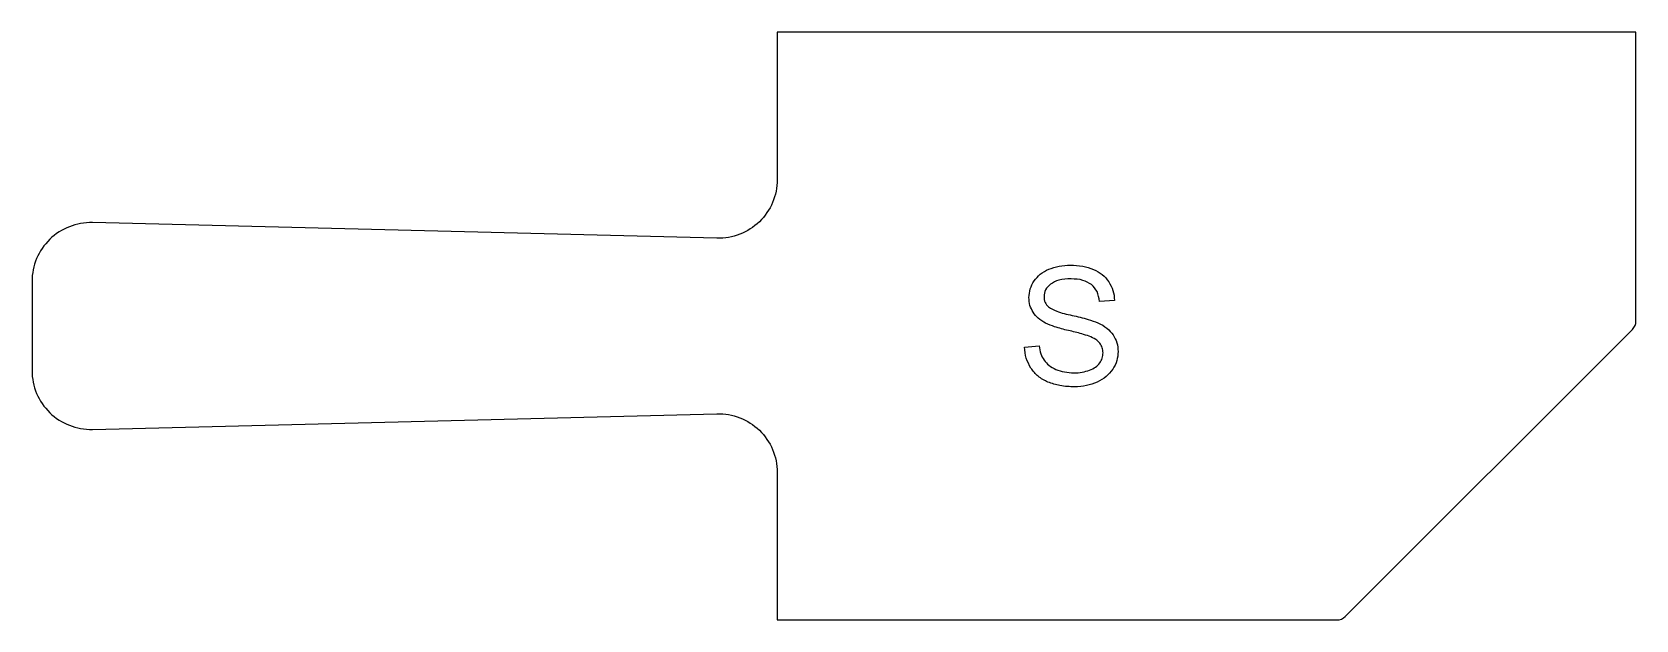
# Model space of a CAD drawing. Header units: millimetres. Extents: x 1762 to 1898, y -450 to -400.
import ezdxf

# ---------------------------------------------------------------- set-up
doc = ezdxf.new("R2010")
doc.units = ezdxf.units.MM
doc.layers.get('0').update_dxf_attribs({"linetype": 'CONTINUOUS'})

msp = doc.modelspace()

# ---------------------------------------------------------------- linework, layer by layer
for p, q in [((1853.68, -422.82), (1852.41, -422.91)), ((1853.68, -422.82), (1852.41, -422.91)), ((1846.02, -426.79), (1847.27, -426.68)), ((1846.02, -426.79), (1847.27, -426.68))]:
    msp.add_line(p, q)
for points in [[(1766.78, -416.21, 0.421599), (1761.65, -421.21), (1761.65, -428.79, 0.421599), (1766.78, -433.79), (1819.87, -432.46, -0.421599), (1825, -437.45), (1825, -450), (1872.59, -450, 0.198912), (1873.29, -449.71), (1897.71, -425.29, 0.198912), (1898, -424.59), (1898, -400), (1825, -400), (1825, -412.55, -0.421599), (1819.87, -417.54)], [(1898, -424.59), (1898, -400), (1825, -400), (1825, -412.55, -0.421599), (1819.87, -417.54), (1766.78, -416.21, 0.421599), (1761.65, -421.21), (1761.65, -428.79, 0.421599), (1766.78, -433.79), (1819.87, -432.46, -0.421599), (1825, -437.45), (1825, -450), (1872.59, -450, 0.198912), (1873.29, -449.71), (1897.71, -425.29, 0.198912)]]:
    msp.add_lwpolyline(points, format="xyb", close=True)
for points, knots in [([(1848.09, -420.17), (1848.37, -420.07), (1848.97, -419.87), (1849.6, -419.84), (1849.92, -419.83)], [0, 0, 0, 0, 0.0908188, 0.1875458, 0.1875458, 0.1875458, 0.1875458]), ([(1848.09, -420.17), (1848.37, -420.07), (1848.97, -419.87), (1849.6, -419.84), (1849.92, -419.83)], [0, 0, 0, 0, 0.0908188, 0.1875458, 0.1875458, 0.1875458, 0.1875458]), ([(1849.92, -419.83), (1850.27, -419.84), (1850.95, -419.86), (1851.58, -420.08), (1851.88, -420.19)], [0, 0, 0, 0, 0.1050038, 0.2003553, 0.2003553, 0.2003553, 0.2003553]), ([(1849.92, -419.83), (1850.27, -419.84), (1850.95, -419.86), (1851.58, -420.08), (1851.88, -420.19)], [0, 0, 0, 0, 0.1050038, 0.2003553, 0.2003553, 0.2003553, 0.2003553]), ([(1846.4, -422.59), (1846.42, -422.34), (1846.46, -421.83), (1846.71, -421.39), (1846.83, -421.17)], [0, 0, 0, 0, 0.0740273, 0.1495483, 0.1495483, 0.1495483, 0.1495483]), ([(1846.4, -422.59), (1846.42, -422.34), (1846.46, -421.83), (1846.71, -421.39), (1846.83, -421.17)], [0, 0, 0, 0, 0.0740273, 0.1495483, 0.1495483, 0.1495483, 0.1495483]), ([(1846.83, -421.17), (1847, -420.96), (1847.34, -420.53), (1847.83, -420.29), (1848.09, -420.17)], [0, 0, 0, 0, 0.0784003, 0.1623323, 0.1623323, 0.1623323, 0.1623323]), ([(1846.83, -421.17), (1847, -420.96), (1847.34, -420.53), (1847.83, -420.29), (1848.09, -420.17)], [0, 0, 0, 0, 0.0784003, 0.1623323, 0.1623323, 0.1623323, 0.1623323]), ([(1849.98, -421), (1849.62, -421), (1849, -421.01), (1848.46, -421.31), (1848.23, -421.44)], [0, 0, 0, 0, 0.1043502, 0.1828223, 0.1828223, 0.1828223, 0.1828223]), ([(1849.98, -421), (1849.62, -421), (1849, -421.01), (1848.46, -421.31), (1848.23, -421.44)], [0, 0, 0, 0, 0.1043502, 0.1828223, 0.1828223, 0.1828223, 0.1828223]), ([(1851.72, -421.48), (1851.48, -421.34), (1850.95, -421.02), (1850.32, -421.01), (1849.98, -421)], [0, 0, 0, 0, 0.0816029, 0.1835354, 0.1835354, 0.1835354, 0.1835354]), ([(1851.72, -421.48), (1851.48, -421.34), (1850.95, -421.02), (1850.32, -421.01), (1849.98, -421)], [0, 0, 0, 0, 0.0816029, 0.1835354, 0.1835354, 0.1835354, 0.1835354]), ([(1851.88, -420.19), (1852.15, -420.32), (1852.66, -420.57), (1853.02, -421.02), (1853.19, -421.24)], [0, 0, 0, 0, 0.0871853, 0.1697609, 0.1697609, 0.1697609, 0.1697609]), ([(1851.88, -420.19), (1852.15, -420.32), (1852.66, -420.57), (1853.02, -421.02), (1853.19, -421.24)], [0, 0, 0, 0, 0.0871853, 0.1697609, 0.1697609, 0.1697609, 0.1697609]), ([(1853.19, -421.24), (1853.32, -421.48), (1853.6, -421.97), (1853.65, -422.53), (1853.68, -422.82)], [0, 0, 0, 0, 0.0820791, 0.1666336, 0.1666336, 0.1666336, 0.1666336]), ([(1853.19, -421.24), (1853.32, -421.48), (1853.6, -421.97), (1853.65, -422.53), (1853.68, -422.82)], [0, 0, 0, 0, 0.0820791, 0.1666336, 0.1666336, 0.1666336, 0.1666336]), ([(1846.75, -423.83), (1846.65, -423.64), (1846.44, -423.25), (1846.42, -422.81), (1846.4, -422.59)], [0, 0, 0, 0, 0.0645415, 0.1306966, 0.1306966, 0.1306966, 0.1306966]), ([(1846.75, -423.83), (1846.65, -423.64), (1846.44, -423.25), (1846.42, -422.81), (1846.4, -422.59)], [0, 0, 0, 0, 0.0645415, 0.1306966, 0.1306966, 0.1306966, 0.1306966]), ([(1848.23, -421.44), (1848.07, -421.59), (1847.76, -421.88), (1847.7, -422.29), (1847.68, -422.5)], [0, 0, 0, 0, 0.0636391, 0.1228082, 0.1228082, 0.1228082, 0.1228082]), ([(1848.23, -421.44), (1848.07, -421.59), (1847.76, -421.88), (1847.7, -422.29), (1847.68, -422.5)], [0, 0, 0, 0, 0.0636391, 0.1228082, 0.1228082, 0.1228082, 0.1228082]), ([(1847.68, -422.5), (1847.69, -422.67), (1847.72, -423.01), (1847.95, -423.26), (1848.07, -423.38)], [0, 0, 0, 0, 0.05006588, 0.09921491, 0.09921491, 0.09921491, 0.09921491]), ([(1847.68, -422.5), (1847.69, -422.67), (1847.72, -423.01), (1847.95, -423.26), (1848.07, -423.38)], [0, 0, 0, 0, 0.05006588, 0.09921491, 0.09921491, 0.09921491, 0.09921491]), ([(1852.41, -422.91), (1852.36, -422.62), (1852.27, -422.07), (1851.9, -421.67), (1851.72, -421.48)], [0, 0, 0, 0, 0.0861881, 0.1623101, 0.1623101, 0.1623101, 0.1623101]), ([(1852.41, -422.91), (1852.36, -422.62), (1852.27, -422.07), (1851.9, -421.67), (1851.72, -421.48)], [0, 0, 0, 0, 0.0861881, 0.1623101, 0.1623101, 0.1623101, 0.1623101]), ([(1847.82, -424.76), (1847.6, -424.63), (1847.18, -424.39), (1846.89, -424.01), (1846.75, -423.83)], [0, 0, 0, 0, 0.0753212, 0.1429003, 0.1429003, 0.1429003, 0.1429003]), ([(1847.82, -424.76), (1847.6, -424.63), (1847.18, -424.39), (1846.89, -424.01), (1846.75, -423.83)], [0, 0, 0, 0, 0.0753212, 0.1429003, 0.1429003, 0.1429003, 0.1429003]), ([(1848.07, -423.38), (1848.29, -423.51), (1848.92, -423.86), (1849.62, -424), (1850.06, -424.1)], [0, 0, 0, 0, 0.0774491, 0.2128823, 0.2128823, 0.2128823, 0.2128823]), ([(1848.07, -423.38), (1848.29, -423.51), (1848.92, -423.86), (1849.62, -424), (1850.06, -424.1)], [0, 0, 0, 0, 0.0774491, 0.2128823, 0.2128823, 0.2128823, 0.2128823]), ([(1849.75, -425.39), (1849.36, -425.29), (1848.7, -425.13), (1848.07, -424.87), (1847.82, -424.76)], [0, 0, 0, 0, 0.1214856, 0.2031865, 0.2031865, 0.2031865, 0.2031865]), ([(1849.75, -425.39), (1849.36, -425.29), (1848.7, -425.13), (1848.07, -424.87), (1847.82, -424.76)], [0, 0, 0, 0, 0.1214856, 0.2031865, 0.2031865, 0.2031865, 0.2031865]), ([(1851.53, -425.87), (1851.32, -425.8), (1850.73, -425.62), (1850.13, -425.47), (1849.75, -425.39)], [0, 0, 0, 0, 0.0676665, 0.1846541, 0.1846541, 0.1846541, 0.1846541]), ([(1851.53, -425.87), (1851.32, -425.8), (1850.73, -425.62), (1850.13, -425.47), (1849.75, -425.39)], [0, 0, 0, 0, 0.0676665, 0.1846541, 0.1846541, 0.1846541, 0.1846541]), ([(1850.06, -424.1), (1850.52, -424.2), (1851.27, -424.37), (1851.99, -424.63), (1852.27, -424.73)], [0, 0, 0, 0, 0.1402317, 0.2305657, 0.2305657, 0.2305657, 0.2305657]), ([(1850.06, -424.1), (1850.52, -424.2), (1851.27, -424.37), (1851.99, -424.63), (1852.27, -424.73)], [0, 0, 0, 0, 0.1402317, 0.2305657, 0.2305657, 0.2305657, 0.2305657]), ([(1852.27, -424.73), (1852.54, -424.87), (1853.04, -425.12), (1853.4, -425.55), (1853.56, -425.75)], [0, 0, 0, 0, 0.0885425, 0.1659329, 0.1659329, 0.1659329, 0.1659329]), ([(1852.27, -424.73), (1852.54, -424.87), (1853.04, -425.12), (1853.4, -425.55), (1853.56, -425.75)], [0, 0, 0, 0, 0.0885425, 0.1659329, 0.1659329, 0.1659329, 0.1659329]), ([(1847.27, -426.68), (1847.3, -426.91), (1847.37, -427.35), (1847.58, -427.73), (1847.68, -427.91)], [0, 0, 0, 0, 0.069873, 0.1307751, 0.1307751, 0.1307751, 0.1307751]), ([(1847.27, -426.68), (1847.3, -426.91), (1847.37, -427.35), (1847.58, -427.73), (1847.68, -427.91)], [0, 0, 0, 0, 0.069873, 0.1307751, 0.1307751, 0.1307751, 0.1307751]), ([(1852.43, -426.46), (1852.32, -426.35), (1852.06, -426.09), (1851.72, -425.95), (1851.53, -425.87)], [0, 0, 0, 0, 0.0484906, 0.1086253, 0.1086253, 0.1086253, 0.1086253]), ([(1852.43, -426.46), (1852.32, -426.35), (1852.06, -426.09), (1851.72, -425.95), (1851.53, -425.87)], [0, 0, 0, 0, 0.0484906, 0.1086253, 0.1086253, 0.1086253, 0.1086253]), ([(1852.7, -427.29), (1852.69, -427.13), (1852.67, -426.84), (1852.51, -426.59), (1852.43, -426.46)], [0, 0, 0, 0, 0.04460714, 0.08786736, 0.08786736, 0.08786736, 0.08786736]), ([(1852.7, -427.29), (1852.69, -427.13), (1852.67, -426.84), (1852.51, -426.59), (1852.43, -426.46)], [0, 0, 0, 0, 0.04460714, 0.08786736, 0.08786736, 0.08786736, 0.08786736]), ([(1853.56, -425.75), (1853.69, -425.97), (1853.93, -426.41), (1853.96, -426.92), (1853.98, -427.18)], [0, 0, 0, 0, 0.073388, 0.1498999, 0.1498999, 0.1498999, 0.1498999]), ([(1853.56, -425.75), (1853.69, -425.97), (1853.93, -426.41), (1853.96, -426.92), (1853.98, -427.18)], [0, 0, 0, 0, 0.073388, 0.1498999, 0.1498999, 0.1498999, 0.1498999]), ([(1846.57, -428.58), (1846.42, -428.31), (1846.1, -427.75), (1846.05, -427.11), (1846.02, -426.79)], [0, 0, 0, 0, 0.0935651, 0.1898272, 0.1898272, 0.1898272, 0.1898272]), ([(1846.57, -428.58), (1846.42, -428.31), (1846.1, -427.75), (1846.05, -427.11), (1846.02, -426.79)], [0, 0, 0, 0, 0.0935651, 0.1898272, 0.1898272, 0.1898272, 0.1898272]), ([(1847.68, -427.91), (1847.81, -428.06), (1848.09, -428.4), (1848.48, -428.59), (1848.69, -428.69)], [0, 0, 0, 0, 0.0600096, 0.1284689, 0.1284689, 0.1284689, 0.1284689]), ([(1847.68, -427.91), (1847.81, -428.06), (1848.09, -428.4), (1848.48, -428.59), (1848.69, -428.69)], [0, 0, 0, 0, 0.0600096, 0.1284689, 0.1284689, 0.1284689, 0.1284689]), ([(1852.42, -428.14), (1852.5, -428.01), (1852.67, -427.75), (1852.69, -427.44), (1852.7, -427.29)], [0, 0, 0, 0, 0.04618246, 0.09133468, 0.09133468, 0.09133468, 0.09133468]), ([(1852.42, -428.14), (1852.5, -428.01), (1852.67, -427.75), (1852.69, -427.44), (1852.7, -427.29)], [0, 0, 0, 0, 0.04618246, 0.09133468, 0.09133468, 0.09133468, 0.09133468]), ([(1853.98, -427.18), (1853.96, -427.44), (1853.92, -427.97), (1853.66, -428.44), (1853.52, -428.68)], [0, 0, 0, 0, 0.0783445, 0.158903, 0.158903, 0.158903, 0.158903]), ([(1853.98, -427.18), (1853.96, -427.44), (1853.92, -427.97), (1853.66, -428.44), (1853.52, -428.68)], [0, 0, 0, 0, 0.0783445, 0.158903, 0.158903, 0.158903, 0.158903]), ([(1848.01, -429.77), (1847.72, -429.63), (1847.15, -429.34), (1846.76, -428.83), (1846.57, -428.58)], [0, 0, 0, 0, 0.0956791, 0.1888576, 0.1888576, 0.1888576, 0.1888576]), ([(1848.01, -429.77), (1847.72, -429.63), (1847.15, -429.34), (1846.76, -428.83), (1846.57, -428.58)], [0, 0, 0, 0, 0.0956791, 0.1888576, 0.1888576, 0.1888576, 0.1888576]), ([(1848.69, -428.69), (1848.93, -428.77), (1849.42, -428.95), (1849.95, -428.97), (1850.22, -428.98)], [0, 0, 0, 0, 0.0758159, 0.1571576, 0.1571576, 0.1571576, 0.1571576]), ([(1848.69, -428.69), (1848.93, -428.77), (1849.42, -428.95), (1849.95, -428.97), (1850.22, -428.98)], [0, 0, 0, 0, 0.0758159, 0.1571576, 0.1571576, 0.1571576, 0.1571576]), ([(1850.22, -428.98), (1850.46, -428.98), (1850.92, -428.96), (1851.35, -428.82), (1851.56, -428.76)], [0, 0, 0, 0, 0.0715042, 0.1361618, 0.1361618, 0.1361618, 0.1361618]), ([(1850.22, -428.98), (1850.46, -428.98), (1850.92, -428.96), (1851.35, -428.82), (1851.56, -428.76)], [0, 0, 0, 0, 0.0715042, 0.1361618, 0.1361618, 0.1361618, 0.1361618]), ([(1851.56, -428.76), (1851.74, -428.68), (1852.07, -428.54), (1852.31, -428.27), (1852.42, -428.14)], [0, 0, 0, 0, 0.057174, 0.1072189, 0.1072189, 0.1072189, 0.1072189]), ([(1851.56, -428.76), (1851.74, -428.68), (1852.07, -428.54), (1852.31, -428.27), (1852.42, -428.14)], [0, 0, 0, 0, 0.057174, 0.1072189, 0.1072189, 0.1072189, 0.1072189]), ([(1853.52, -428.68), (1853.35, -428.9), (1852.99, -429.37), (1852.48, -429.64), (1852.21, -429.78)], [0, 0, 0, 0, 0.0838952, 0.1729757, 0.1729757, 0.1729757, 0.1729757]), ([(1853.52, -428.68), (1853.35, -428.9), (1852.99, -429.37), (1852.48, -429.64), (1852.21, -429.78)], [0, 0, 0, 0, 0.0838952, 0.1729757, 0.1729757, 0.1729757, 0.1729757]), ([(1850.28, -430.17), (1849.86, -430.16), (1849.08, -430.14), (1848.35, -429.89), (1848.01, -429.77)], [0, 0, 0, 0, 0.1251357, 0.2320801, 0.2320801, 0.2320801, 0.2320801]), ([(1850.28, -430.17), (1849.86, -430.16), (1849.08, -430.14), (1848.35, -429.89), (1848.01, -429.77)], [0, 0, 0, 0, 0.1251357, 0.2320801, 0.2320801, 0.2320801, 0.2320801]), ([(1852.21, -429.78), (1851.91, -429.89), (1851.29, -430.13), (1850.63, -430.16), (1850.28, -430.17)], [0, 0, 0, 0, 0.0956164, 0.1978104, 0.1978104, 0.1978104, 0.1978104]), ([(1852.21, -429.78), (1851.91, -429.89), (1851.29, -430.13), (1850.63, -430.16), (1850.28, -430.17)], [0, 0, 0, 0, 0.0956164, 0.1978104, 0.1978104, 0.1978104, 0.1978104])]:
    msp.add_open_spline(points, degree=3, knots=knots)

doc.saveas('drawing.dxf')
